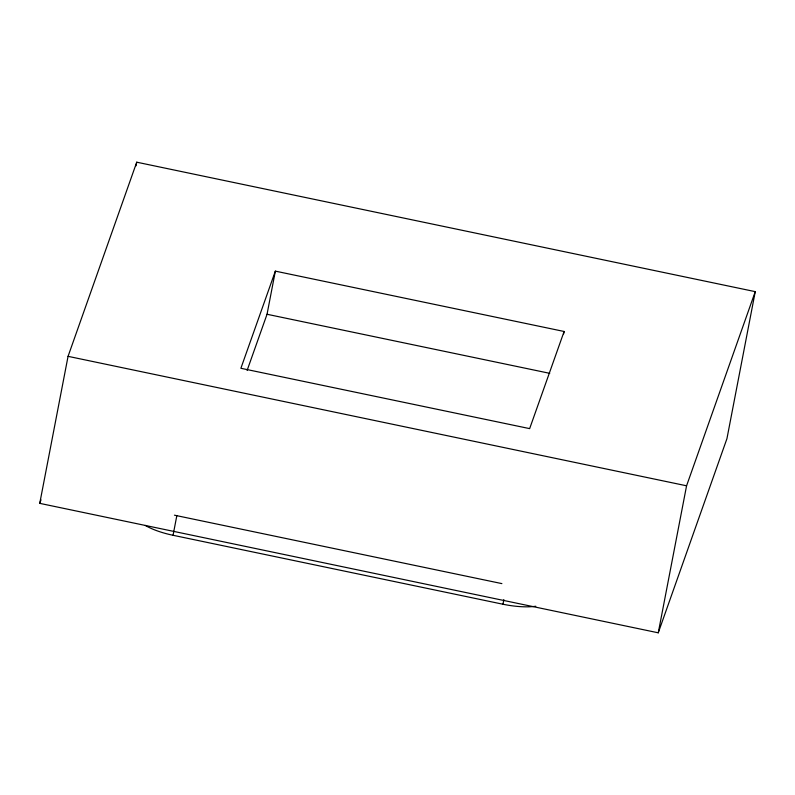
<?xml version="1.0" encoding="UTF-8"?>
<svg xmlns="http://www.w3.org/2000/svg" width="795" height="795" viewBox="0 0 795 795"><rect width="100%" height="100%" fill="white"/><g stroke="black" fill="none" stroke-linecap="round" stroke-linejoin="round"><path stroke-width="1.19" d="M39.75 503.354L68.062 356.339L136.74 162.19L755.25 291.646L726.938 438.661L658.26 632.81L39.75 503.354L40.992 499.846M136.034 165.837L136.74 162.19M535.81 606.257A42.175 13.595 10.9 0 1 502.967 604.23L173.052 535.283L176.828 515.687A42.175 13.595 10.9 0 1 174.443 515.17M247.116 370.44L267.041 314.264L275.348 271.135L564.112 331.475L563.645 333.87M502.967 604.23L503.851 599.619M658.26 632.81L686.572 485.795L755.25 291.646M275.348 271.135L240.885 368.284L529.649 428.624L564.112 331.475M267.041 314.264L549.733 373.332M68.062 356.339L686.572 485.795M176.828 515.687L501.884 583.61M173.052 535.283A42.175 13.595 10.9 0 1 145.237 525.406"/></g></svg>
